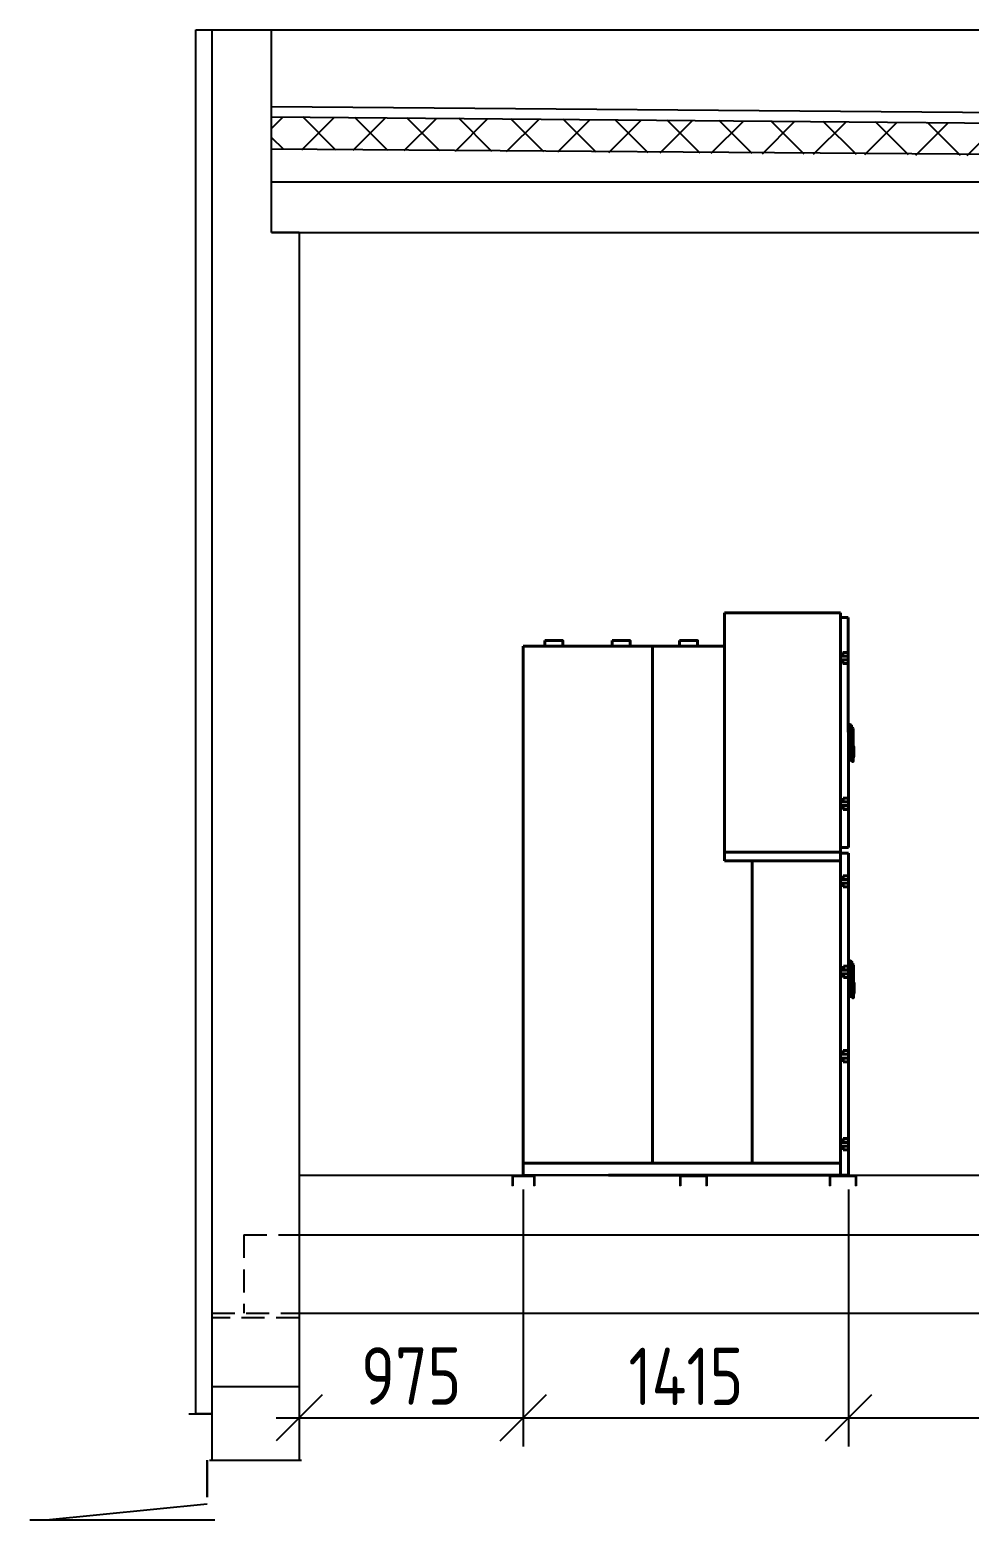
# Model space of a CAD drawing. Extents: x 16310088 to 16425637, y -218501 to -177893.
# Drawn here: x 16310610 to 16314696, y -216558 to -210077 of the extents above; entities that cross this region are included whole.
import ezdxf

# ---------------------------------------------------------------- set-up
doc = ezdxf.new("R2010")
doc.units = 0
doc.linetypes.add('DASHED', pattern=[0.75, 0.5, -0.25])
doc.layers.get('0').update_dxf_attribs({"color": 250})
doc.layers.get('Defpoints').update_dxf_attribs({"color": 250})
doc.layers.add('размерыЭС', color=250, linetype='Continuous')
doc.layers.add('Стена', color=252, linetype='Continuous', lineweight=40)
doc.layers.add('эл_оборудование', color=7, linetype='Continuous', lineweight=18)
doc.styles.add('GOST 2.304', font='CS_Gost2304.shx')
doc.dimstyles.new('SPDS$0', dxfattribs={"dimscale": 5, "dimtxt": 2.5, "dimasz": 2, "dimexe": 1.25, "dimexo": 0.625, "dimgap": 0.5, "dimtad": 1, "dimdec": 0, "dimrnd": 0.001, "dimtxsty": 'GOST 2.304', "dimblk": 'ARCHTICK', "dimcen": 2.5, "dimdle": 1, "dimadec": 8, "dimazin": 2, "dimtfac": 0.75, "dimtdec": 0, "dimtmove": 1, "dimatfit": 3, "dimfxl": 1, "dimtolj": 1, "dimarcsym": 0})

# ---------------------------------------------------------------- blocks, each defined once
blk = doc.blocks.new('_Oblique')
at = {"color": 0, "linetype": 'ByBlock', "lineweight": -2}
blk.add_line((-0.5, -0.5), (0.5, 0.5), dxfattribs=at)
blk = doc.blocks.new('*D81')
at = {"layer": 'Defpoints', "color": 0, "lineweight": -3, "ltscale": 100, "transparency": 16777216}
for p in [(16314171.6, -215058.2), (16316331.9, -215058.2), (16316331.9, -216113.4)]:
    blk.add_point(p, dxfattribs=at)
at = {"layer": 'Стена', "color": 0, "lineweight": -2, "ltscale": 100, "transparency": 16777216}
for p, q in [((16314171.6, -215120.7), (16314171.6, -216238.4)), ((16316331.9, -215120.7), (16316331.9, -216238.4)), ((16314071.6, -216113.4), (16316431.9, -216113.4))]:
    blk.add_line(p, q, dxfattribs=at)
at = {"layer": 'Стена', "color": 0, "lineweight": -2, "ltscale": 100, "transparency": 16777216, "xscale": 200, "yscale": 200, "zscale": 200, "rotation": 180}
blk.add_blockref('_Oblique', (16314171.6, -216113.4), dxfattribs=at)
at = {"layer": 'Стена', "color": 0, "lineweight": -2, "ltscale": 100, "transparency": 16777216, "xscale": 200, "yscale": 200, "zscale": 200}
blk.add_blockref('_Oblique', (16316331.9, -216113.4), dxfattribs=at)
at = {"layer": 'Стена', "color": 0, "lineweight": 25, "ltscale": 100, "transparency": 16777216, "insert": (16315251.7, -215928.8), "char_height": 250, "attachment_point": 5, "style": 'GOST 2.304'}
blk.add_mtext('\\A1;2160', dxfattribs=at)
blk = doc.blocks.new('A$C1E6326B3')
at = {"color": 0, "linetype": 'ByBlock', "lineweight": 40, "ltscale": 10}
for p, q in [((1430, 2492), (926, 2492)), ((926, 2492), (926, 2087)), ((1430, 2176), (1430, 2492)), ((1430, 2466.9), (1430, 2470.9)), ((1430, 2470.9), (1434.5, 2470.9)), ((1434.5, 2470.9), (1462.7, 2470.9)), ((1465, 1471), (1462.7, 2470.9)), ((50, 46), (50, 2346)), ((50, 2346), (926, 2346)), ((612.8, 98.5), (612.8, 2346)), ((1459.6, 2303.2), (1430, 2303.2)), ((1430, 2287.2), (1459.6, 2287.2)), ((1450.6, 2319.7), (1440.3, 2319.7)), ((1440.3, 2319.7), (1440.3, 2303.7)), ((1440.3, 2303.7), (1443.8, 2303.7)), ((1440.3, 2270.7), (1440.3, 2286.7)), ((1450.6, 2286.7), (1440.3, 2286.7)), ((1440.3, 2270.7), (1450.6, 2270.7)), ((1443.8, 2303.7), (1459.6, 2303.7)), ((1459.6, 2319.7), (1450.6, 2319.7)), ((1459.6, 2286.7), (1450.6, 2286.7)), ((1450.6, 2270.7), (1459.6, 2270.7)), ((1463.1, 2319.7), (1459.6, 2319.7)), ((1459.6, 2303.7), (1463.1, 2303.7)), ((1463.1, 2303.2), (1459.6, 2303.2)), ((1459.6, 2287.2), (1463.1, 2287.2)), ((1463.1, 2286.7), (1459.6, 2286.7)), ((1459.6, 2270.7), (1463.1, 2270.7)), ((1463.1, 2319.7), (1463.1, 2303.7)), ((1463.1, 2303.2), (1463.1, 2287.2)), ((1463.1, 2270.7), (1463.1, 2286.7)), ((1430, 2176), (1430, 725.7)), ((926, 2087), (926, 1412.7)), ((1463.6, 2007.7), (1465.6, 2007.5)), ((1465.6, 2007.5), (1477.1, 2003.5)), ((1465.6, 2005.5), (1465.6, 1946.3)), ((1465.6, 1946.3), (1465.6, 1850.6)), ((1477.1, 2001.5), (1477.1, 1854.6)), ((1484.6, 1984), (1484.6, 1988.8)), ((1484.6, 1981.6), (1484.6, 1852.2)), ((1487.6, 1902), (1487.6, 1889)), ((1487.6, 1889), (1487.6, 1889)), ((1487.6, 1886), (1487.6, 1889)), ((1487.6, 1886), (1487.6, 1886)), ((1487.6, 1886), (1487.6, 1873)), ((1480.6, 1854.6), (1480.6, 1861.4)), ((1452, 1685.7), (1441.7, 1685.7)), ((1441.7, 1685.7), (1441.7, 1669.7)), ((1461, 1685.7), (1452, 1685.7)), ((1464.5, 1685.7), (1461, 1685.7)), ((1464.5, 1685.7), (1464.5, 1669.7)), ((1461, 1669.2), (1430, 1669.2)), ((1430, 1653.2), (1461, 1653.2)), ((1441.7, 1669.7), (1445.2, 1669.7)), ((1441.7, 1636.7), (1441.7, 1652.7)), ((1452, 1652.7), (1441.7, 1652.7)), ((1441.7, 1636.7), (1452, 1636.7)), ((1445.2, 1669.7), (1461, 1669.7)), ((1461, 1652.7), (1452, 1652.7)), ((1452, 1636.7), (1461, 1636.7)), ((1461, 1669.7), (1464.5, 1669.7)), ((1464.5, 1669.2), (1461, 1669.2)), ((1461, 1653.2), (1464.5, 1653.2)), ((1464.5, 1652.7), (1461, 1652.7)), ((1461, 1636.7), (1464.5, 1636.7)), ((1464.5, 1669.2), (1464.5, 1653.2)), ((1464.5, 1636.7), (1464.5, 1652.7)), ((926, 1450.8), (1430, 1450.8)), ((1426.5, 1471), (1465, 1471)), ((1426.5, 1446.3), (1465, 1446.3)), ((1465, 46), (1465, 1446.3)), ((926, 1412.7), (1430, 1412.7)), ((1045.4, 98.5), (1045.4, 1412.7)), ((1461.5, 1331.8), (1430, 1331.8)), ((1430, 1315.8), (1461.5, 1315.8)), ((1452.5, 1348.3), (1442.2, 1348.3)), ((1442.2, 1348.3), (1442.2, 1332.3)), ((1442.2, 1332.3), (1445.7, 1332.3)), ((1442.2, 1299.3), (1442.2, 1315.3)), ((1452.5, 1315.3), (1442.2, 1315.3)), ((1442.2, 1299.3), (1452.5, 1299.3)), ((1445.7, 1332.3), (1461.5, 1332.3)), ((1461.5, 1348.3), (1452.5, 1348.3)), ((1461.5, 1315.3), (1452.5, 1315.3)), ((1452.5, 1299.3), (1461.5, 1299.3)), ((1465, 1348.3), (1461.5, 1348.3)), ((1461.5, 1332.3), (1465, 1332.3)), ((1465, 1331.8), (1461.5, 1331.8)), ((1461.5, 1315.8), (1465, 1315.8)), ((1465, 1315.3), (1461.5, 1315.3)), ((1461.5, 1299.3), (1465, 1299.3)), ((1465, 1348.3), (1465, 1332.3)), ((1465, 1331.8), (1465, 1315.8)), ((1465, 1299.3), (1465, 1315.3)), ((1465.3, 980), (1467.3, 979.9)), ((1467.3, 979.9), (1478.8, 975.8)), ((1467.3, 977.9), (1467.3, 940.6)), ((1478.8, 973.8), (1478.8, 826.9)), ((1462, 938.2), (1430, 938.2)), ((1430, 938.2), (1430, 46)), ((1430, 922.2), (1462, 922.2)), ((1446.2, 954.7), (1442.7, 954.7)), ((1442.7, 954.7), (1442.7, 938.7)), ((1442.7, 938.7), (1446.2, 938.7)), ((1442.7, 905.7), (1442.7, 921.7)), ((1446.2, 921.7), (1442.7, 921.7)), ((1462, 954.7), (1446.2, 954.7)), ((1446.2, 938.7), (1462, 938.7)), ((1462, 921.7), (1446.2, 921.7)), ((1465.5, 954.7), (1462, 954.7)), ((1462, 938.7), (1465.5, 938.7)), ((1465.5, 938.2), (1462, 938.2)), ((1462, 922.2), (1465.5, 922.2)), ((1465.5, 921.7), (1462, 921.7)), ((1465.5, 954.7), (1465.5, 938.7)), ((1465.5, 938.2), (1465.5, 922.2)), ((1465.5, 905.7), (1465.5, 921.7)), ((1467.3, 918.6), (1467.3, 822.9)), ((1474.8, 918.6), (1474.8, 940.6)), ((1476.3, 920.1), (1476.3, 939.1)), ((1486.3, 956.4), (1486.3, 961.1)), ((1486.3, 953.9), (1486.3, 824.5)), ((1442.7, 905.7), (1446.2, 905.7)), ((1446.2, 905.7), (1462, 905.7)), ((1462, 905.7), (1465.5, 905.7)), ((1489.2, 861.3), (1489.3, 861.3)), ((1489.2, 858.3), (1489.2, 861.3)), ((1489.3, 858.3), (1489.2, 858.3)), ((1489.3, 874.3), (1489.3, 861.3)), ((1489.3, 858.3), (1489.3, 845.3)), ((1482.3, 826.9), (1482.3, 833.7)), ((1430, 701.3), (1430, 108)), ((1445.7, 588.1), (1442.2, 588.1)), ((1442.2, 588.1), (1442.2, 572.1)), ((1461.5, 588.1), (1445.7, 588.1)), ((1465, 588.1), (1461.5, 588.1)), ((1465, 588.1), (1465, 572.1)), ((1461.5, 571.6), (1430, 571.6)), ((1430, 555.6), (1461.5, 555.6)), ((1442.2, 572.1), (1445.7, 572.1)), ((1442.2, 539.1), (1442.2, 555.1)), ((1445.7, 555.1), (1442.2, 555.1)), ((1442.2, 539.1), (1445.7, 539.1)), ((1445.7, 572.1), (1461.5, 572.1)), ((1461.5, 555.1), (1445.7, 555.1)), ((1445.7, 539.1), (1461.5, 539.1)), ((1461.5, 572.1), (1465, 572.1)), ((1465, 571.6), (1461.5, 571.6)), ((1461.5, 555.6), (1465, 555.6)), ((1465, 555.1), (1461.5, 555.1)), ((1461.5, 539.1), (1465, 539.1)), ((1465, 571.6), (1465, 555.6)), ((1465, 539.1), (1465, 555.1)), ((1445.7, 204.9), (1442.2, 204.9)), ((1442.2, 204.9), (1442.2, 188.9)), ((1461.5, 204.9), (1444, 204.9)), ((1465, 204.9), (1461.5, 204.9)), ((1465, 204.9), (1465, 188.9)), ((1461.5, 188.4), (1430, 188.4)), ((1430, 172.4), (1461.5, 172.4)), ((1442.2, 188.9), (1445.7, 188.9)), ((1442.2, 155.9), (1442.2, 171.9)), ((1445.7, 171.9), (1442.2, 171.9)), ((1442.2, 155.9), (1445.7, 155.9)), ((1445.7, 188.9), (1461.5, 188.9)), ((1461.5, 171.9), (1445.7, 171.9)), ((1445.7, 155.9), (1461.5, 155.9)), ((1461.5, 188.9), (1465, 188.9)), ((1465, 188.4), (1461.5, 188.4)), ((1461.5, 172.4), (1465, 172.4)), ((1465, 171.9), (1461.5, 171.9)), ((1461.5, 155.9), (1465, 155.9)), ((1465, 188.4), (1465, 172.4)), ((1465, 155.9), (1465, 171.9)), ((50, 98.5), (440.5, 98.5)), ((440.5, 98.5), (611.1, 98.5)), ((611.1, 98.5), (1430, 98.5)), ((420.7, 46), (1465, 46))]:
    blk.add_line(p, q, dxfattribs=at)
for points in [[(143.1, 2371), (221.5, 2371), (221.5, 2346), (143.1, 2346)], [(436.5, 2371), (514.9, 2371), (514.9, 2346), (436.5, 2346)], [(729.7, 2371), (808.1, 2371), (808.1, 2346), (729.7, 2346)]]:
    blk.add_lwpolyline(points, close=True, dxfattribs=at)
at = {"color": 0, "linetype": 'ByBlock', "lineweight": 40, "ltscale": 10, "flags": 128}
for points in [[(1481.3, 1862.3), (1479.5, 1864.1), (1477.6, 1866), (1477.1, 1866.5)], [(1483, 834.6), (1481.2, 836.4), (1479.2, 838.4), (1478.8, 838.8)]]:
    blk.add_lwpolyline(points, dxfattribs=at)
at = {"color": 0, "linetype": 'ByBlock', "lineweight": 40, "ltscale": 10}
for points in [[(1440.8, 2303.7), (1440.8, 2303.2)], [(1440.8, 2287.2), (1440.8, 2286.7)], [(1462.6, 2303.2), (1462.6, 2303.7)], [(1462.6, 2286.7), (1462.6, 2287.2)], [(1465.6, 2007.5), (1465.6, 2007.5)], [(1484.6, 1981.6), (1484.6, 1982.7)], [(1463.6, 1848.5), (1465.6, 1848.6)], [(1465.6, 1848.6), (1477.1, 1852.6)], [(1465.6, 1848.6), (1465.6, 1848.6)], [(1477.1, 1854.8), (1480.6, 1854.8)], [(1481.1, 1845.5), (1484.1, 1845.5)], [(1442.2, 1669.7), (1442.2, 1669.2)], [(1442.2, 1653.2), (1442.2, 1652.7)], [(1464, 1669.2), (1464, 1669.7)], [(1464, 1652.7), (1464, 1653.2)], [(1442.7, 1332.3), (1442.7, 1331.8)], [(1442.7, 1315.8), (1442.7, 1315.3)], [(1464.5, 1331.8), (1464.5, 1332.3)], [(1464.5, 1315.3), (1464.5, 1315.8)], [(1467.3, 979.9), (1467.3, 979.9)], [(1443.2, 938.7), (1443.2, 938.2)], [(1443.2, 922.2), (1443.2, 921.7)], [(1465, 938.2), (1465, 938.7)], [(1465, 921.7), (1465, 922.2)], [(1474.8, 940.6), (1465.3, 940.6)], [(1465.3, 918.6), (1474.8, 918.6)], [(1476.3, 939.1), (1474.8, 940.6)], [(1474.8, 918.6), (1476.3, 920.1)], [(1486.3, 953.9), (1486.3, 955)], [(1465.3, 820.8), (1467.3, 820.9)], [(1467.3, 820.9), (1478.8, 824.9)], [(1467.3, 820.9), (1467.3, 820.9)], [(1478.8, 827.1), (1482.3, 827.1)], [(1482.8, 817.8), (1485.8, 817.8)], [(1442.7, 572.1), (1442.7, 571.6)], [(1442.7, 555.6), (1442.7, 555.1)], [(1464.5, 571.6), (1464.5, 572.1)], [(1464.5, 555.1), (1464.5, 555.6)], [(1442.7, 188.9), (1442.7, 188.4)], [(1442.7, 172.4), (1442.7, 171.9)], [(1464.5, 188.4), (1464.5, 188.9)], [(1464.5, 171.9), (1464.5, 172.4)]]:
    blk.add_open_spline(points, degree=1, dxfattribs=at)
for points, knots in [([(1465.6, 2007.5), (1465.7, 2007.5), (1465.7, 2007.4), (1465.7, 2007), (1465.7, 2006.3), (1465.6, 2005.8), (1465.6, 2005.5)], [0, 0, 0, 0, 0.257298, 0.502093, 0.7501, 1, 1, 1, 1]), ([(1477.1, 2003.5), (1477.1, 2003.5), (1477.1, 2003.5), (1477.1, 2003.4), (1477.1, 2003.2), (1477.1, 2002.8), (1477.1, 2002.3), (1477.1, 2001.8), (1477.1, 2001.5)], [0, 0, 0, 0, 0.125163, 0.249658, 0.373603, 0.498103, 0.731813, 1, 1, 1, 1]), ([(1484.6, 1988.8), (1484, 1989.2), (1482, 1990.4), (1479.2, 1991.3), (1477.6, 1991.2), (1477.1, 1991.1)], [0, 0, 0, 0, 0.408229, 0.842818, 1, 1, 1, 1]), ([(1484.6, 1982.7), (1484.6, 1982.8), (1484.6, 1983.2), (1484.6, 1983.7), (1484.6, 1984)], [0, 0, 0, 0, 0.105145, 1, 1, 1, 1]), ([(1487.6, 1908.7), (1487.6, 1908.9), (1487.6, 1909.5), (1487.2, 1910.4), (1486.5, 1911.1), (1485.6, 1911.6), (1484.9, 1911.6), (1484.6, 1911.7)], [0, 0, 0, 0, 0.177403, 0.368499, 0.56543, 0.791841, 1, 1, 1, 1]), ([(1487.6, 1908.7), (1487.6, 1908.6), (1487.6, 1908.4), (1487.6, 1906.8), (1487.6, 1904.6), (1487.6, 1902.9), (1487.6, 1902)], [0, 0, 0, 0, 0.250003, 0.5, 0.75, 1, 1, 1, 1]), ([(1465.6, 1850.6), (1465.6, 1850.3), (1465.7, 1849.8), (1465.7, 1849.2), (1465.7, 1848.9), (1465.7, 1848.7), (1465.7, 1848.6), (1465.6, 1848.6)], [0, 0, 0, 0, 0.249568, 0.497248, 0.627913, 0.758131, 1, 1, 1, 1]), ([(1477.1, 1854.6), (1477.1, 1854.3), (1477.1, 1853.8), (1477.1, 1853.3), (1477.1, 1852.9), (1477.1, 1852.7), (1477.1, 1852.6), (1477.1, 1852.6), (1477.1, 1852.6)], [0, 0, 0, 0, 0.268161, 0.5018953, 0.6262021, 0.7503172, 0.8747401, 1, 1, 1, 1]), ([(1481.3, 1862.3), (1481.3, 1862.3), (1481.3, 1862.3), (1481.2, 1862.4), (1481.1, 1862.4), (1481, 1862.4), (1480.9, 1862.3), (1480.8, 1862.1), (1480.7, 1861.8), (1480.6, 1861.6), (1480.6, 1861.4)], [0, 0, 0, 0, 0.0656, 0.131806, 0.179193, 0.226436, 0.294587, 0.412492, 0.657761, 1, 1, 1, 1]), ([(1480.6, 1854.6), (1480.6, 1853.4), (1480.6, 1851), (1480.6, 1848.2), (1480.6, 1846.4), (1480.6, 1846.1), (1480.6, 1846)], [0, 0, 0, 0, 0.25, 0.5, 0.749998, 1, 1, 1, 1]), ([(1480.6, 1846), (1480.6, 1846), (1480.6, 1845.9), (1480.7, 1845.8), (1480.8, 1845.6), (1480.9, 1845.6), (1481, 1845.5), (1481.1, 1845.5), (1481.1, 1845.5)], [0, 0, 0, 0, 0.102912, 0.297746, 0.502393, 0.707062, 0.902018, 1, 1, 1, 1]), ([(1484, 1845.5), (1484, 1845.5), (1484.1, 1845.5), (1484.2, 1845.5), (1484.4, 1845.5), (1484.5, 1845.6), (1484.6, 1845.8), (1484.6, 1845.9), (1484.6, 1846), (1484.6, 1846)], [0, 0, 0, 0, 0.1266899, 0.2703459, 0.428048, 0.5936025, 0.7591501, 0.9167537, 1, 1, 1, 1]), ([(1484.6, 1863.4), (1484.8, 1863.4), (1485.4, 1863.4), (1486.2, 1863.8), (1487, 1864.4), (1487.5, 1865.3), (1487.6, 1866), (1487.6, 1866.4)], [0, 0, 0, 0, 0.175412, 0.365269, 0.561983, 0.789562, 1, 1, 1, 1]), ([(1484.6, 1852.2), (1484.6, 1851.7), (1484.6, 1851.1), (1484.6, 1850.6), (1484.6, 1850.5)], [0, 0, 0, 0, 0.86567, 1, 1, 1, 1]), ([(1484.6, 1846), (1484.6, 1846.1), (1484.6, 1846.2), (1484.6, 1847.1), (1484.6, 1848.5), (1484.6, 1849.8), (1484.6, 1850.5)], [0, 0, 0, 0, 0.249999, 0.500002, 0.749999, 1, 1, 1, 1]), ([(1487.6, 1873), (1487.6, 1872.1), (1487.6, 1870.4), (1487.6, 1868.2), (1487.6, 1866.7), (1487.6, 1866.5), (1487.6, 1866.4)], [0, 0, 0, 0, 0.25, 0.5, 0.749997, 1, 1, 1, 1]), ([(1467.3, 979.9), (1467.3, 979.8), (1467.4, 979.7), (1467.4, 979.3), (1467.3, 978.6), (1467.3, 978.1), (1467.3, 977.9)], [0, 0, 0, 0, 0.257298, 0.502093, 0.7501, 1, 1, 1, 1]), ([(1478.8, 975.8), (1478.8, 975.8), (1478.8, 975.8), (1478.8, 975.7), (1478.8, 975.5), (1478.8, 975.2), (1478.8, 974.6), (1478.8, 974.1), (1478.8, 973.8)], [0, 0, 0, 0, 0.125163, 0.249658, 0.373603, 0.498103, 0.731813, 1, 1, 1, 1]), ([(1486.3, 961.1), (1485.6, 961.5), (1483.6, 962.7), (1480.9, 963.6), (1479.2, 963.5), (1478.8, 963.4)], [0, 0, 0, 0, 0.408229, 0.842818, 1, 1, 1, 1]), ([(1486.3, 955), (1486.3, 955.1), (1486.3, 955.6), (1486.3, 956), (1486.3, 956.4)], [0, 0, 0, 0, 0.105145, 1, 1, 1, 1]), ([(1489.3, 881), (1489.3, 881.2), (1489.2, 881.8), (1488.8, 882.7), (1488.1, 883.4), (1487.2, 883.9), (1486.5, 883.9), (1486.3, 884)], [0, 0, 0, 0, 0.177403, 0.368499, 0.56543, 0.791841, 1, 1, 1, 1]), ([(1489.3, 881), (1489.3, 880.9), (1489.3, 880.7), (1489.3, 879.1), (1489.3, 876.9), (1489.3, 875.2), (1489.3, 874.3)], [0, 0, 0, 0, 0.250003, 0.5, 0.75, 1, 1, 1, 1]), ([(1489.3, 845.3), (1489.3, 844.4), (1489.3, 842.7), (1489.3, 840.5), (1489.3, 839), (1489.3, 838.8), (1489.3, 838.7)], [0, 0, 0, 0, 0.25, 0.5, 0.749997, 1, 1, 1, 1]), ([(1467.3, 822.9), (1467.3, 822.6), (1467.3, 822.1), (1467.4, 821.6), (1467.4, 821.2), (1467.4, 821), (1467.3, 820.9), (1467.3, 820.9)], [0, 0, 0, 0, 0.249568, 0.497248, 0.627913, 0.758131, 1, 1, 1, 1]), ([(1478.8, 826.9), (1478.8, 826.6), (1478.8, 826.1), (1478.8, 825.6), (1478.8, 825.2), (1478.8, 825.1), (1478.8, 824.9), (1478.8, 824.9), (1478.8, 824.9)], [0, 0, 0, 0, 0.268161, 0.5018953, 0.6262021, 0.7503172, 0.8747401, 1, 1, 1, 1]), ([(1483, 834.6), (1483, 834.6), (1482.9, 834.7), (1482.8, 834.7), (1482.8, 834.7), (1482.7, 834.7), (1482.6, 834.6), (1482.4, 834.5), (1482.3, 834.2), (1482.3, 833.9), (1482.3, 833.7)], [0, 0, 0, 0, 0.0656, 0.131806, 0.179193, 0.226436, 0.294587, 0.412492, 0.657761, 1, 1, 1, 1]), ([(1482.3, 826.9), (1482.3, 825.7), (1482.3, 823.3), (1482.3, 820.5), (1482.3, 818.7), (1482.3, 818.4), (1482.3, 818.3)], [0, 0, 0, 0, 0.25, 0.5, 0.749998, 1, 1, 1, 1]), ([(1482.3, 818.3), (1482.3, 818.3), (1482.3, 818.2), (1482.3, 818.1), (1482.4, 818), (1482.6, 817.9), (1482.7, 817.8), (1482.8, 817.8), (1482.8, 817.8)], [0, 0, 0, 0, 0.102912, 0.297746, 0.502393, 0.707062, 0.902018, 1, 1, 1, 1]), ([(1485.6, 817.8), (1485.6, 817.8), (1485.7, 817.8), (1485.9, 817.8), (1486, 817.9), (1486.1, 818), (1486.2, 818.1), (1486.3, 818.2), (1486.3, 818.3), (1486.3, 818.3)], [0, 0, 0, 0, 0.1266899, 0.2703459, 0.428048, 0.5936025, 0.7591501, 0.9167537, 1, 1, 1, 1]), ([(1486.3, 835.7), (1486.5, 835.7), (1487.1, 835.7), (1487.9, 836.1), (1488.6, 836.7), (1489.2, 837.6), (1489.2, 838.3), (1489.3, 838.7)], [0, 0, 0, 0, 0.175412, 0.365269, 0.561983, 0.789562, 1, 1, 1, 1]), ([(1486.3, 824.5), (1486.3, 824), (1486.3, 823.4), (1486.3, 822.9), (1486.3, 822.8)], [0, 0, 0, 0, 0.86567, 1, 1, 1, 1]), ([(1486.3, 818.3), (1486.3, 818.4), (1486.3, 818.5), (1486.3, 819.4), (1486.3, 820.8), (1486.3, 822.1), (1486.3, 822.8)], [0, 0, 0, 0, 0.249999, 0.500002, 0.749999, 1, 1, 1, 1])]:
    blk.add_open_spline(points, degree=3, knots=knots, dxfattribs=at)
at = {"layer": 'размерыЭС', "lineweight": 30, "ltscale": 100}
blk.add_lwpolyline([(1465, 46), (50, 46), (50, 2346)], dxfattribs=at)
at = {"layer": 'эл_оборудование', "color": 0, "ltscale": 1000}
for p, q in [((100, 46), (0, 46)), ((0, 46), (0, 40)), ((0, 46), (100, 46)), ((0, 46), (0, 0)), ((6, 0), (0, 0)), ((6, 40), (94, 40)), ((6, 40), (6, 0)), ((94, 40), (94, 0)), ((100, 0), (94, 0)), ((100, 46), (100, 0)), ((850, 46), (730, 46)), ((730, 46), (730, 40)), ((730, 46), (850, 46)), ((730, 46), (730, 0)), ((736, 0), (730, 0)), ((736, 40), (844, 40)), ((736, 40), (736, 0)), ((844, 40), (844, 0)), ((850, 0), (844, 0)), ((850, 46), (850, 0)), ((1500, 46), (1380, 46)), ((1380, 46), (1380, 40)), ((1380, 46), (1500, 46)), ((1380, 46), (1380, 0)), ((1386, 0), (1380, 0)), ((1386, 40), (1494, 40)), ((1386, 40), (1386, 0)), ((1494, 40), (1494, 0)), ((1500, 0), (1494, 0)), ((1500, 46), (1500, 0))]:
    blk.add_line(p, q, dxfattribs=at)
blk = doc.blocks.new('*D89')
at = {"layer": 'Defpoints', "color": 0, "lineweight": -3, "ltscale": 100, "transparency": 16777216}
for p in [(16312756.6, -215058.2), (16314171.7, -215058.2), (16314171.7, -216113.4)]:
    blk.add_point(p, dxfattribs=at)
at = {"layer": 'Стена', "color": 0, "lineweight": -2, "ltscale": 100, "transparency": 16777216}
for p, q in [((16312756.6, -215120.7), (16312756.6, -216238.4)), ((16314171.7, -215120.7), (16314171.7, -216238.4)), ((16312656.6, -216113.4), (16314271.7, -216113.4))]:
    blk.add_line(p, q, dxfattribs=at)
at = {"layer": 'Стена', "color": 0, "lineweight": -2, "ltscale": 100, "transparency": 16777216, "xscale": 200, "yscale": 200, "zscale": 200, "rotation": 180}
blk.add_blockref('_Oblique', (16312756.6, -216113.4), dxfattribs=at)
at = {"layer": 'Стена', "color": 0, "lineweight": -2, "ltscale": 100, "transparency": 16777216, "xscale": 200, "yscale": 200, "zscale": 200}
blk.add_blockref('_Oblique', (16314171.7, -216113.4), dxfattribs=at)
at = {"layer": 'Стена', "color": 0, "lineweight": 25, "ltscale": 100, "transparency": 16777216, "insert": (16313464.1, -215933.2), "char_height": 250, "attachment_point": 5, "style": 'GOST 2.304'}
blk.add_mtext('\\A1;1415', dxfattribs=at)
blk = doc.blocks.new('*D90')
at = {"layer": 'Defpoints', "color": 0, "lineweight": -3, "ltscale": 100, "transparency": 16777216}
for p in [(16311781.6, -215058.2), (16312756.7, -215058.2), (16312756.7, -216113.4)]:
    blk.add_point(p, dxfattribs=at)
at = {"layer": 'Стена', "color": 0, "lineweight": -2, "ltscale": 100, "transparency": 16777216}
for p, q in [((16311781.6, -215120.7), (16311781.6, -216238.4)), ((16312756.7, -215120.7), (16312756.7, -216238.4)), ((16311681.6, -216113.4), (16312856.7, -216113.4))]:
    blk.add_line(p, q, dxfattribs=at)
at = {"layer": 'Стена', "color": 0, "lineweight": -2, "ltscale": 100, "transparency": 16777216, "xscale": 200, "yscale": 200, "zscale": 200, "rotation": 180}
blk.add_blockref('_Oblique', (16311781.6, -216113.4), dxfattribs=at)
at = {"layer": 'Стена', "color": 0, "lineweight": -2, "ltscale": 100, "transparency": 16777216, "xscale": 200, "yscale": 200, "zscale": 200}
blk.add_blockref('_Oblique', (16312756.7, -216113.4), dxfattribs=at)
at = {"layer": 'Стена', "color": 0, "lineweight": 25, "ltscale": 100, "transparency": 16777216, "insert": (16312269.1, -215931.2), "char_height": 250, "attachment_point": 5, "style": 'GOST 2.304'}
blk.add_mtext('\\A1;975', dxfattribs=at)

msp = doc.modelspace()

# ---------------------------------------------------------------- hatches: boundary and pattern name
at = {"layer": 'Стена', "lineweight": 25, "ltscale": 100}
h = msp.add_hatch(dxfattribs=at)
h.set_pattern_fill('ANSI37', color=252, scale=50, style=0)
h.set_pattern_definition([(45, (16331398.53, -102762.9), (-112.2532, 112.2532), []), (135, (16331398.53, -102762.9), (-112.2532, -112.2532), [])])
h.paths.add_polyline_path([(16318917.1, -210517.9), (16315149.8, -210485.4), (16311661.5, -210455.3), (16311661.5, -210597.7), (16311662.6, -210597.8), (16318722, -210658.6), (16318721.8, -210554.8), (16318918.2, -210551.4), (16318721.8, -210554.8), (16318722, -210658.6), (16319010.2, -210661.1), (16319101.8, -210554.6), (16319102, -210661.9), (16326161.8, -210681.4), (16326421.2, -210673.8), (16326421.3, -210582.6), (16322679.5, -210550.3), (16320798.3, -210534.1)])

# ---------------------------------------------------------------- linework, layer by layer
at = {"color": 252, "lineweight": 25, "ltscale": 100}
for p, q in [((16311781.6, -215058.2), (16318721.6, -215058.2)), ((16311781.6, -215318.2), (16326041.6, -215318.2)), ((16311775.1, -215658.2), (16326035.1, -215658.2))]:
    msp.add_line(p, q, dxfattribs=at)
at = {"color": 252, "linetype": 'DASHED', "ltscale": 200}
for p, q in [((16311541.6, -215318.2), (16311541.6, -215658.2)), ((16311541.6, -215318.2), (16311781.6, -215318.2)), ((16311401.6, -215658.2), (16311781.6, -215658.2)), ((16311781.6, -215678.2), (16311401.6, -215678.2))]:
    msp.add_line(p, q, dxfattribs=at)
at = {"layer": 'Стена', "color": 252, "lineweight": 25, "ltscale": 100}
for p, q in [((16311331.6, -216096.6), (16311331.6, -210077.4)), ((16311331.6, -210077.4), (16311401.6, -210077.4)), ((16311381.5, -210077.4), (16326421.5, -210077.4)), ((16311401.6, -210077.4), (16311661.6, -210077.4)), ((16311401.6, -210077.4), (16311401.6, -216298.1)), ((16311661.6, -210958.4), (16311661.6, -210077.4)), ((16326421.3, -210532.6), (16311661.5, -210412.8)), ((16311661.5, -210455.3), (16326421.5, -210582.8)), ((16311661.5, -210595.5), (16326421.2, -210699.2)), ((16311661.5, -210738.4), (16318841.5, -210738.4)), ((16311661.5, -210958.4), (16311661.5, -210738.4)), ((16311661.5, -210958.4), (16318841.5, -210958.4)), ((16311781.6, -210958.4), (16311661.6, -210958.4)), ((16311781.6, -210958.4), (16311781.6, -216298.1)), ((16311781.6, -215978.2), (16311401.6, -215978.2)), ((16311301.6, -216096.6), (16311401.6, -216096.6)), ((16311401.6, -216096.6), (16311331.6, -216096.6)), ((16311381.6, -216458.2), (16311381.6, -216298.1)), ((16311381.6, -216298.1), (16311381.6, -216458.1)), ((16311391.6, -216298.1), (16311791.6, -216298.1)), ((16311381.6, -216488.2), (16310681.6, -216558.2)), ((16311414.7, -216558.5), (16310610, -216558.5))]:
    msp.add_line(p, q, dxfattribs=at)

# ---------------------------------------------------------------- block references
at = {"layer": 'размерыЭС', "color": 7, "lineweight": 30, "ltscale": 100}
msp.add_blockref('A$C1E6326B3', (16312706.6, -215104.2), dxfattribs=at)

# ---------------------------------------------------------------- dimensions: what is measured, and where the dimension line sits
at = {"layer": 'Стена', "color": 7, "lineweight": 25, "ltscale": 100}
for p1, p2, picture, middle in [((16311781.6, -215058.2), (16312756.7, -215058.2), '*D90', (16312269.1, -215931.2)), ((16312756.6, -215058.2), (16314171.7, -215058.2), '*D89', (16313464.1, -215933.2)), ((16314171.6, -215058.2), (16316331.9, -215058.2), '*D81', (16315251.7, -215928.8))]:
    dim = msp.add_aligned_dim(p1=p1, p2=p2, distance=-1055.2, dimstyle='SPDS$0', override={"dimscale": 100, "dimblk1": 'Oblique', "dimblk2": 'Oblique', "dimsah": 1}, dxfattribs=at)
    dim.commit()
    dim.dimension.update_dxf_attribs({"geometry": picture, "text_midpoint": middle})

doc.saveas('drawing.dxf')
